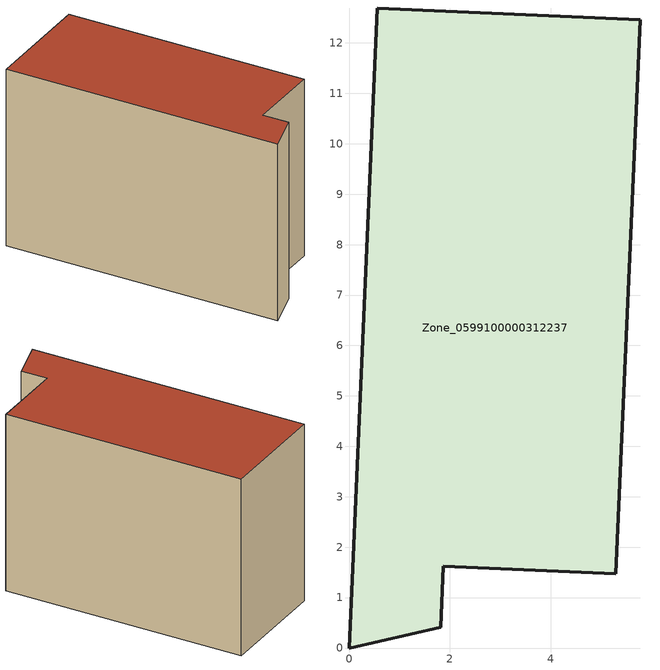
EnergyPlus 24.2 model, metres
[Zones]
Zone_0599100000312237
 floor ground (C_G): 0,0 0.56,12.69 5.78,12.46 5.29,1.47 1.87,1.62 1.82,0.41 z1.12
 wall outside (C_F): 0.56,12.69 0,0 1.82,0.41 1.87,1.62 5.29,1.47 5.78,12.46 0.56,12.69 z1.12:9.38
 roof outside (C_R): 5.78,12.46 0.56,12.69 0,0 1.82,0.41 1.87,1.62 5.29,1.47 z9.38
[BUILDING]
Pand.0599100000312237: North Axis=0; Terrain=City; Loads Convergence Tolerance Value=0.04; Temperature Convergence Tolerance Value=0.4; Solar Distribution=FullExterior; Maximum Number of Warmup Days=25; Minimum Number of Warmup Days=1
[Site:Location]
Rotterdam.The.Hague.AP_ZH_NLD Design_Conditions: Latitude=51.96; Longitude=4.45; Time Zone=1; Elevation=-4.5
[SITE:GROUNDTEMPERATURE:BUILDINGSURFACE]
18, 18, 18, 18, 18, 18, 18, 18, 18, 18, 18, 18
[MATERIAL] Thermal Absorptance=0.9; Solar Absorptance=0.7; Visible Absorptance=0.7
Name | Roughness | Thickness | Conductivity | Density | Specific Heat
G.TI.1975-1991 | MediumSmooth | 0.15 | 0.288461 | 540 | 1210
F.TI.1975-1991 | Rough | 0.3 | 0.230769 | 1920 | 840
R.TI.1975-1991 | MediumRough | 0.2 | 0.153846 | 1500 | 1000
[CONSTRUCTION]
C_G: G.TI.1975-1991
C_F: F.TI.1975-1991
C_R: R.TI.1975-1991
[ZONE]
Zone_0599100000312237: Type=1; Multiplier=1; Ceiling Height=Autocalculate; Volume=Autocalculate; Floor Area=autocalculate; Part of Total Floor Area=Yes
[ZONEINFILTRATION:DESIGNFLOWRATE]
Infil_Zone_0599100000312237: Zone or ZoneList or Space or SpaceList=Zone_0599100000312237; Schedule=AlwaysOn; Design Flow Rate Calculation Method=Flow/Area; Flow Rate per Floor Area=0.003; Constant Term Coefficient=1; Temperature Term Coefficient=0; Velocity Term Coefficient=0; Velocity Squared Term Coefficient=0
[HVACTEMPLATE:ZONE:IDEALLOADSAIRSYSTEM]
Zone_0599100000312237: Maximum Heating Supply Air Temperature=50; Minimum Cooling Supply Air Temperature=13; Maximum Heating Supply Air Humidity Ratio=0.0156; Minimum Cooling Supply Air Humidity Ratio=0.0077; Heating Limit=NoLimit; Cooling Limit=NoLimit; Dehumidification Control Type=ConstantSensibleHeatRatio; Cooling Sensible Heat Ratio=0.7; Dehumidification Setpoint=60; Humidification Control Type=None; Humidification Setpoint=30; Outdoor Air Method=None; Outdoor Air Flow Rate per Person=0.00944; Outdoor Air Flow Rate per Zone Floor Area=0; Outdoor Air Flow Rate per Zone=0; Demand Controlled Ventilation Type=None; Outdoor Air Economizer Type=NoEconomizer; Heat Recovery Type=None; Sensible Heat Recovery Effectiveness=0.7; Latent Heat Recovery Effectiveness=0.65
[ZONECONTROL:THERMOSTAT]
ThermostatControl_Zone_0599100000312237: Zone or ZoneList=Zone_0599100000312237; Control Type Schedule=DualSetpointControlType; Control 1=Thermostat_Zone_0599100000312237; Temperature Difference Between Cutout And Setpoint=0
[THERMOSTATSETPOINT:DUALSETPOINT]
Thermostat_Zone_0599100000312237: Heating Setpoint Temperature Schedule=HeatingSetpoint_Zone_0599100000312237; Cooling Setpoint Temperature Schedule=CoolingSetpoint_Zone_0599100000312237
[SCHEDULE:COMPACT]
HeatingSetpoint_Zone_0599100000312237: Through: 12/31, For: AllDays, Until: 24:00, 21
CoolingSetpoint_Zone_0599100000312237: Through: 12/31, For: AllDays, Until: 24:00, 24
DualSetpointControlType: Through: 12/31, For: AllDays, Until: 24:00, 4
AlwaysOn: Through: 12/31, For: AllDays, Until: 24:00, 1
